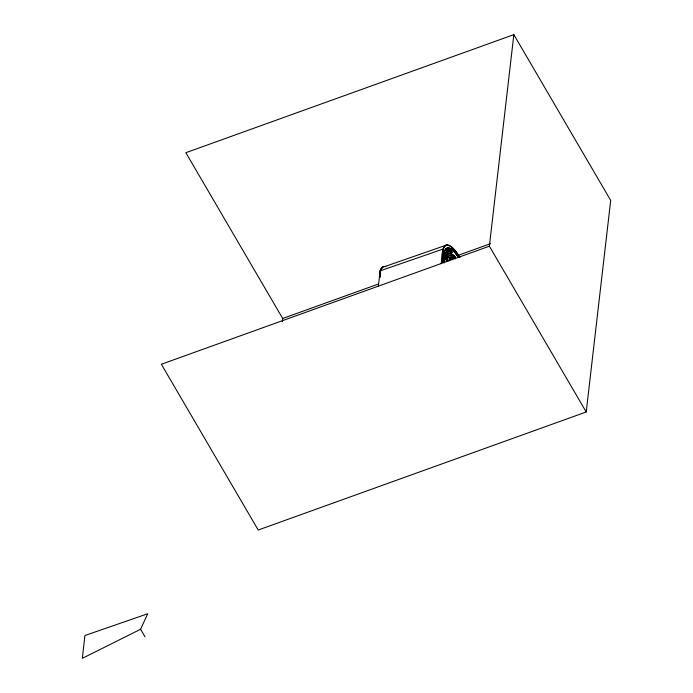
<?xml version="1.0" encoding="UTF-8"?>
<svg xmlns="http://www.w3.org/2000/svg" width="693" height="693" viewBox="0 0 693 693"><rect width="100%" height="100%" fill="white"/><g stroke="black" fill="none" stroke-linecap="round" stroke-linejoin="round"><path stroke-width="1.04" d="M380.015 277.425L380.128 270.859L442.914 249.116L441.172 263.635M442.818 253.863L442.896 249.913M282.32 321.699L282.692 318.477L185.845 152.711L513.842 34.65L610.698 200.416L586.217 411.971L258.22 530.032L161.365 364.258L489.371 246.197L513.842 34.65M378.317 286.512L380.102 271.093L381.774 267.619A36.582 10.88 70.8 0 1 385.958 266.727M379.565 276.81L380.145 271.188A36.582 10.88 70.8 0 1 384.407 266.528M379.842 277.209L380.059 274.697M444.863 259.061L445.4 254.331L446.794 251.438L449.09 250.398L446.786 251.594M444.993 259.26L445.53 254.288M445.123 259.217L445.651 254.677L447.028 251.819L449.159 250.849L446.89 251.871L445.521 254.721M445.252 259.537L445.772 254.92M140.584 629.261L147.73 613.764L84.944 635.507L82.302 658.35L140.584 629.261L145.002 636.824M445.278 253.941L446.699 251.005M445.391 254.478L446.924 251.394M445.703 255.093L447.132 252.096L449.177 251.152M445.772 255.067L447.124 252.252L449.159 251.316M445.824 255.336L447.236 252.529L449.246 251.602M445.816 255.622L447.15 252.867L449.203 251.923M448.735 260.785L449.766 258.636M446.344 250.502L448.778 249.411M446.517 250.753L448.735 249.74M446.561 251.048L448.761 250.043M446.846 251.576L448.934 250.615M449.307 257.865L450.978 257.103M449.471 258.272L451.108 257.527M449.636 258.68L451.238 257.952M449.748 258.957L451.394 258.212M449.974 259.347L451.524 258.636M450.112 259.295L451.663 258.584M282.692 318.477L378.447 284.017M457.9 255.414L490.497 243.685M447.132 244.854L384.45 266.666A36.434 10.837 70.8 0 0 380.206 271.309M448.778 249.878L451.689 250.866M448.873 250.164L451.845 251.247M449.116 250.71L451.871 251.68M449.272 251.438L451.957 252.382M449.359 251.715L452.018 252.659M451.221 257.64L453.309 258.385M451.325 257.761L453.404 258.498M448.536 249.341L451.429 250.364M451.689 250.571L448.622 249.619L451.49 250.641M451.931 251.957L449.073 251.031L451.801 252.001M450.926 256.964L453.222 257.683M451.152 257.198L453.283 257.952M451.022 257.242L453.378 258.065M450.935 246.379L453.17 248.934M458.411 257.233L454.703 252.252A33.039 9.823 70.8 0 0 443.78 257.25L444.092 262.378M455.448 252.356L455.907 253.075M489.371 246.197L586.217 411.971M457.484 255.899L457.796 256.514M444.014 262.023L444.17 262.734M443.303 258.004L443.416 258.983M442.68 262.162A36.434 10.837 70.8 0 1 459.918 257.493M447.418 261.53A25.026 7.441 70.8 0 1 455.647 258.801M442.992 262.422A35.845 10.664 70.8 0 1 442.567 255.37L443.191 249.956A35.845 10.664 70.8 0 1 450.641 246.552L454.417 249.948A35.845 10.664 70.8 0 1 459.442 256.973M446.283 261.14A27.252 8.108 70.8 0 1 455.292 257.016M444.23 262.716A32.744 9.737 70.8 0 1 458.471 257.415M443.866 262.63A33.333 9.91 70.8 0 1 458.342 257.06M447.028 261.148A25.615 7.614 70.8 0 1 455.457 258.359M446.344 261.235A27.105 8.065 70.8 0 1 455.301 257.138M380.405 271.699A35.845 10.664 70.8 0 1 382.042 268.295"/></g></svg>
